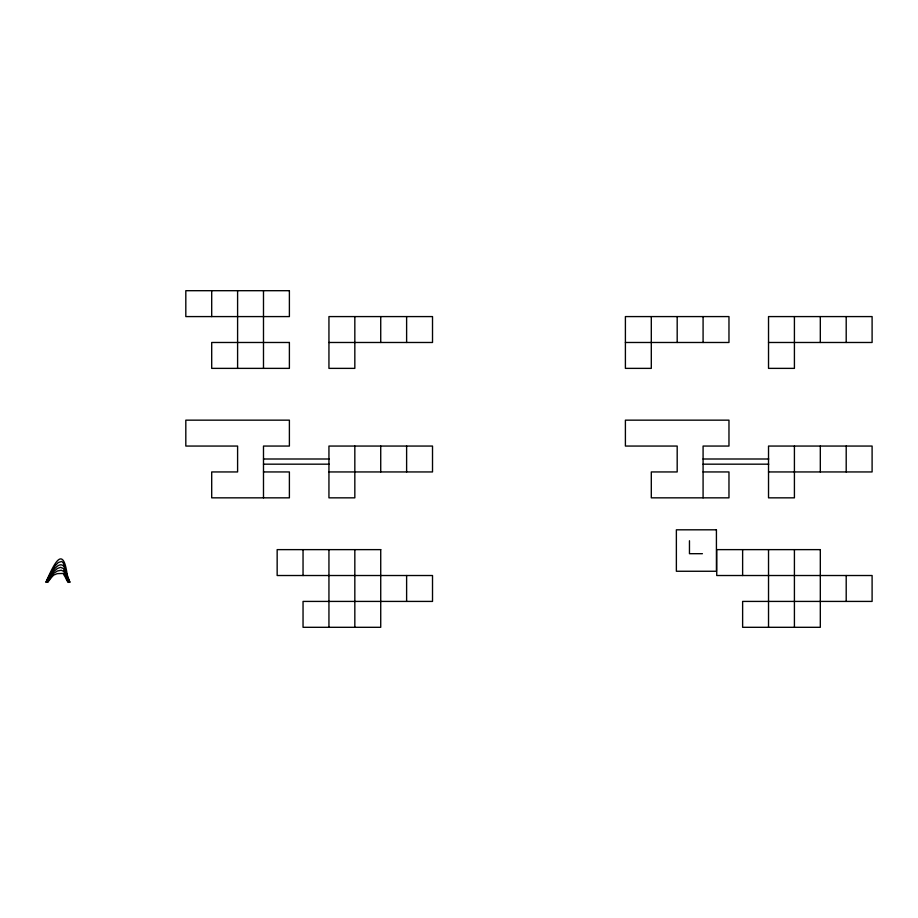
<?xml version="1.0" encoding="UTF-8"?>
<svg xmlns="http://www.w3.org/2000/svg" width="918" height="918" viewBox="0 0 918 918"><rect width="100%" height="100%" fill="white"/><g stroke="black" fill="none" stroke-linecap="round" stroke-linejoin="round"><path stroke-width="1.38" d="M328.942 342.483L432.516 342.483L432.516 316.584L328.942 316.584L328.942 368.37L354.83 368.37L354.83 316.584M625.399 342.483L728.972 342.483L728.972 316.584L625.399 316.584L625.399 368.37L651.298 368.37L651.298 316.584M768.527 342.483L872.1 342.483L872.1 316.584L768.527 316.584L768.527 368.37L794.414 368.37L794.414 316.584M263.489 459L329.137 459M703.085 459L768.733 459M263.489 464.175L329.137 464.175M703.085 464.175L768.733 464.175M263.489 471.944L289.388 471.944L289.388 497.843L211.702 497.843L211.702 471.944L237.601 471.944L237.601 446.056L185.815 446.056L185.815 420.157L289.388 420.157L289.388 446.056L263.489 446.056L263.489 497.843M328.942 471.944L432.516 471.944L432.516 446.056L328.942 446.056L328.942 497.843L354.83 497.843L354.83 446.056M703.085 471.944L728.972 471.944L728.972 497.843L651.298 497.843L651.298 471.944L677.186 471.944L677.186 446.056L625.399 446.056L625.399 420.157L728.972 420.157L728.972 446.056L703.085 446.056L703.085 497.843M768.527 471.944L872.1 471.944L872.1 446.056L768.527 446.056L768.527 497.843L794.414 497.843L794.414 446.056M702.419 553.692L689.464 553.692L689.464 540.748M846.201 316.584L846.201 342.483M846.201 446.056L846.201 471.944M846.201 575.517L846.201 601.416M820.313 316.584L820.313 342.483M820.313 446.056L820.313 471.944M794.414 549.63L794.414 627.304M768.527 549.63L768.527 627.304M742.628 549.63L742.628 575.517M703.085 316.584L703.085 342.483M677.186 316.584L677.186 342.483M406.617 316.584L406.617 342.483M406.617 446.056L406.617 471.944M406.617 575.517L406.617 601.416M380.729 316.584L380.729 342.483M380.729 446.056L380.729 471.944M354.83 549.63L354.83 627.304M328.942 549.63L328.942 627.304M303.043 549.63L303.043 575.517M263.489 290.696L263.489 368.37M237.601 290.696L237.601 368.37M211.702 290.696L211.702 316.584M47.047 579.625L45.9 582.368L54.759 566.234L58.259 562.539L61.793 561.437L63.434 563.216L67.565 577.158L69.963 582.368A93.475 93.475 0 0 1 67.163 574.576C63.055 544.592 54.105 564.134 47.047 579.625M47.679 580.21L46.726 582.368L53.692 571.604L57.341 568.54L60.508 567.335L63.526 568.54L66.578 576.837A98.662 98.662 0 0 0 68.724 582.368L69.137 582.368A82.287 82.287 0 0 1 66.83 576.309C64.398 554.426 52.647 568.449 47.679 580.21M48.436 580.555C45.154 586.877 52.819 574.106 55 574.599A11.28 11.28 0 0 1 57.513 573.624L63.055 573.44L65.396 577.353A77.353 77.353 0 0 0 67.106 580.865L68.311 582.368L63.744 571.386L61.196 570.227L57.421 570.996L53.91 573.199L48.436 580.555M289.388 290.696L185.815 290.696L185.815 316.584L289.388 316.584L289.388 290.696M289.388 342.483L211.702 342.483L211.702 368.37L289.388 368.37L289.388 342.483M716.419 529.812L676.371 529.812L676.371 571.26L716.419 571.26L716.419 529.812M380.729 549.63L277.156 549.63L277.156 575.517L432.516 575.517L432.516 601.416L303.043 601.416L303.043 627.304L380.729 627.304L380.729 549.63M820.313 549.63L716.74 549.63L716.74 575.517L872.1 575.517L872.1 601.416L742.628 601.416L742.628 627.304L820.313 627.304L820.313 549.63"/></g></svg>
